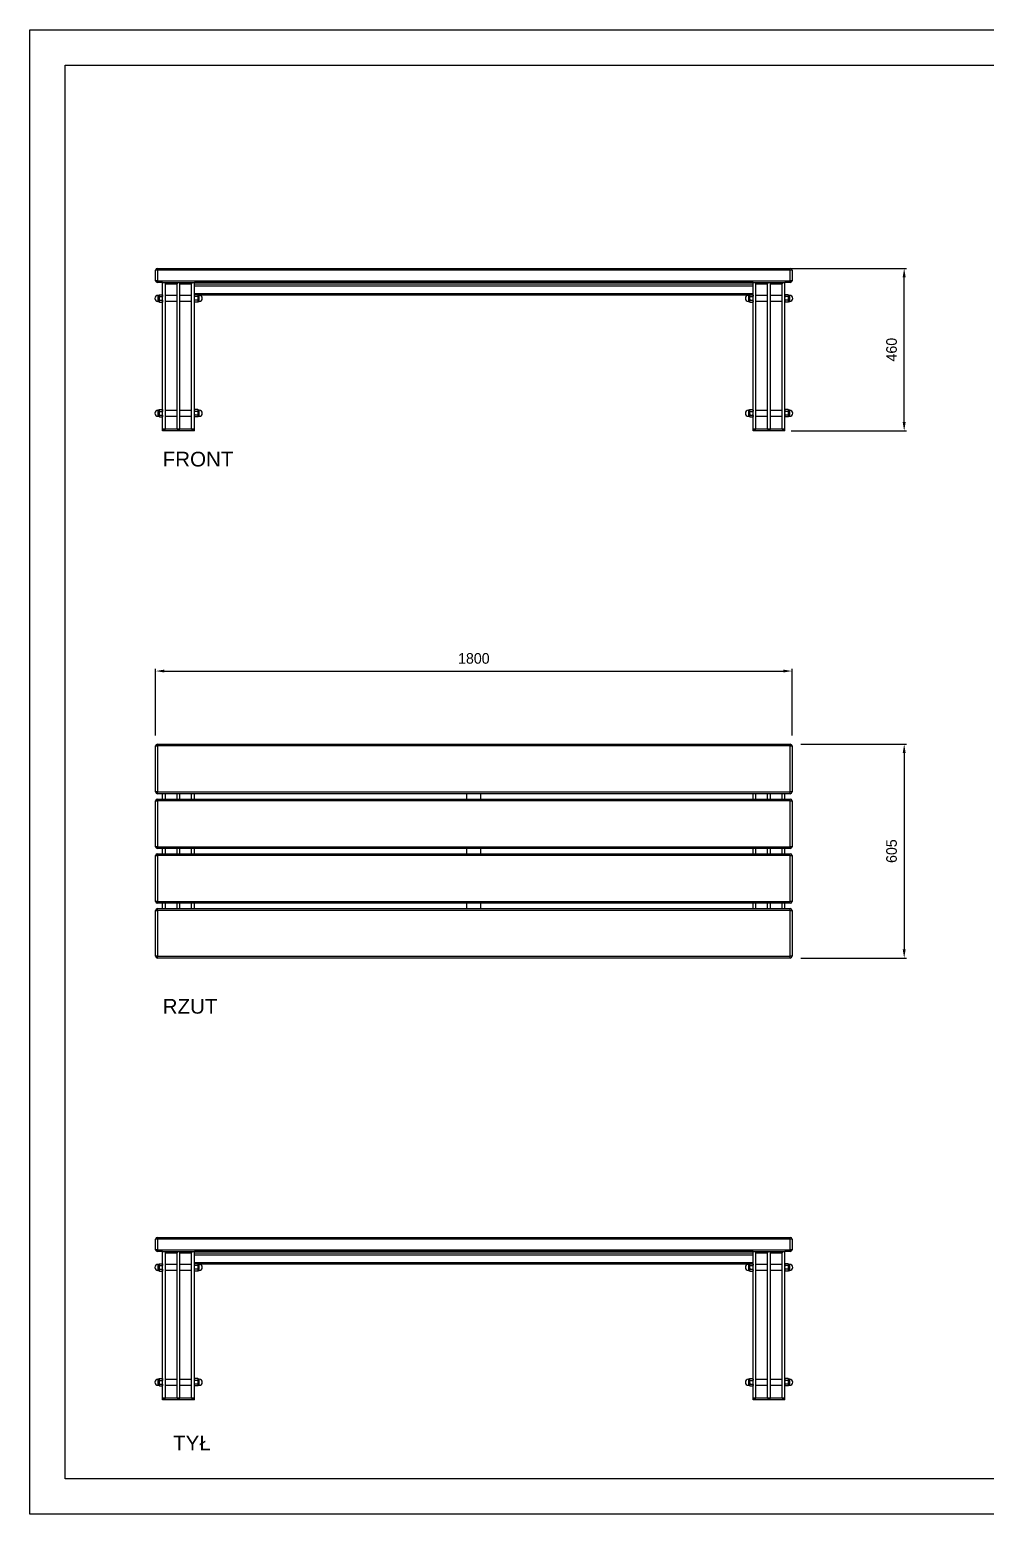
# Model space of a CAD drawing. Header units: millimetres. Extents: x 1606 to 7546, y -2104 to 2096.
# Drawn here: x 1606 to 4308, y -2104 to 2096 of the extents above; entities that cross this region are included whole.
import ezdxf

# ---------------------------------------------------------------- set-up
doc = ezdxf.new("R2010")
doc.units = ezdxf.units.MM
doc.header["$PDSIZE"] = -1
doc.layers.add('tabelka', color=155, linetype='Continuous')
doc.layers.add('WYMIAR', color=96, linetype='Continuous')
doc.dimstyles.new('1-1', dxfattribs={"dimtxt": 30, "dimasz": 25, "dimexe": 6.25, "dimexo": 30, "dimgap": 20.625, "dimtad": 1, "dimdec": 1, "dimtxsty": 'Standard', "dimcen": 0, "dimclrd": 2, "dimclre": 2, "dimclrt": 2, "dimadec": 0, "dimazin": 0, "dimtfac": 1, "dimtdec": 1, "dimtmove": 0, "dimatfit": 3, "dimfxl": 0, "dimarcsym": 0})

# ---------------------------------------------------------------- blocks, each defined once
blk = doc.blocks.new('*D3')
at = {"layer": 'Defpoints', "color": 0}
for p in [(3756.8, 74.5), (3756.8, -530.5), (4078.9, -530.5)]:
    blk.add_point(p, dxfattribs=at)
at = {"layer": 'WYMIAR', "color": 2, "lineweight": -2}
for p, q in [((3786.8, 74.5), (4085.2, 74.5)), ((4078.9, 49.5), (4078.9, -505.5)), ((3786.8, -530.5), (4085.2, -530.5))]:
    blk.add_line(p, q, dxfattribs=at)
at = {"layer": 'WYMIAR', "color": 2}
for points in [[(4074.7, 49.5), (4083.1, 49.5), (4078.9, 74.5)], [(4074.7, -505.5), (4083.1, -505.5), (4078.9, -530.5)]]:
    blk.add_solid(points, dxfattribs=at)
at = {"layer": 'WYMIAR', "color": 2, "insert": (4043.3, -228), "char_height": 30, "attachment_point": 5, "rotation": 90}
blk.add_mtext('605', dxfattribs=at)
blk = doc.blocks.new('front')
for p, q in [((-2314, 436.8), (-2314, 466.8)), ((-2309, 466.8), (-2314, 466.8)), ((-2309, 466.8), (-2309, 471.8)), ((-2309, 471.8), (-519, 471.8)), ((-2309, 466.8), (-2309, 436.8)), ((-519, 466.8), (-2309, 466.8)), ((-519, 466.8), (-519, 471.8)), ((-519, 436.8), (-519, 466.8)), ((-514, 466.8), (-519, 466.8)), ((-514, 466.8), (-514, 436.8)), ((-2309, 436.8), (-2314, 436.8)), ((-2309, 431.8), (-2309, 436.8)), ((-2309, 436.8), (-519, 436.8)), ((-2294, 431.8), (-2309, 431.8)), ((-2294, 16.8), (-2294, 431.8)), ((-2294, 431.8), (-2286, 431.8)), ((-2286, 16.8), (-2286, 431.8)), ((-2286, 431.8), (-2286, 427.8)), ((-2286, 431.8), (-2253, 431.8)), ((-2286, 427.8), (-2253, 427.8)), ((-2253, 16.8), (-2253, 431.8)), ((-2253, 431.8), (-2245, 431.8)), ((-2253, 431.8), (-2253, 427.8)), ((-2245, 16.8), (-2245, 431.8)), ((-2245, 431.8), (-2245, 427.8)), ((-2245, 431.8), (-2212, 431.8)), ((-2245, 427.8), (-2212, 427.8)), ((-2212, 16.8), (-2212, 431.8)), ((-2212, 431.8), (-2204, 431.8)), ((-2212, 431.8), (-2212, 427.8)), ((-2204, 16.8), (-2204, 431.8)), ((-624, 431.8), (-2204, 431.8)), ((-2204, 427.8), (-624, 427.8)), ((-2204, 422.8), (-624, 422.8)), ((-624, 16.8), (-624, 431.8)), ((-624, 431.8), (-616, 431.8)), ((-616, 16.8), (-616, 431.8)), ((-616, 431.8), (-583, 431.8)), ((-616, 431.8), (-616, 427.8)), ((-616, 427.8), (-583, 427.8)), ((-583, 16.8), (-583, 431.8)), ((-583, 431.8), (-575, 431.8)), ((-583, 431.8), (-583, 427.8)), ((-575, 16.8), (-575, 431.8)), ((-575, 431.8), (-575, 427.8)), ((-575, 431.8), (-542, 431.8)), ((-575, 427.8), (-542, 427.8)), ((-542, 431.8), (-534, 431.8)), ((-542, 16.8), (-542, 431.8)), ((-542, 431.8), (-542, 427.8)), ((-534, 16.8), (-534, 431.8)), ((-519, 431.8), (-534, 431.8)), ((-514, 436.8), (-519, 436.8)), ((-519, 431.8), (-519, 436.8)), ((-2304.2, 395.3), (-2307.5, 395.3)), ((-2307.5, 395.3), (-2307.5, 378.3)), ((-2307.5, 378.3), (-2304.2, 378.3)), ((-2304.2, 386.8), (-2304.2, 395.3)), ((-2304.2, 378.3), (-2304.2, 386.8)), ((-2303.2, 397.2), (-2304, 395.8)), ((-2304, 395.8), (-2304, 394.6)), ((-2304, 394.6), (-2304, 386.8)), ((-2304, 386.8), (-2304, 379)), ((-2304, 379), (-2304, 377.8)), ((-2303.2, 397.2), (-2294.8, 397.2)), ((-2303.2, 392), (-2294.8, 392)), ((-2303.2, 381.6), (-2294.8, 381.6)), ((-2294, 395.8), (-2294.8, 397.2)), ((-2253, 394.8), (-2286, 394.8)), ((-2286, 378.8), (-2253, 378.8)), ((-2212, 394.8), (-2245, 394.8)), ((-2245, 378.8), (-2212, 378.8)), ((-2204, 400.8), (-624, 400.8)), ((-2203.2, 397.2), (-2204, 395.8)), ((-2204, 396.8), (-2203.4, 396.8)), ((-2194.8, 397.2), (-2203.2, 397.2)), ((-2194.8, 392), (-2203.2, 392)), ((-2194.8, 381.6), (-2203.2, 381.6)), ((-2194, 395.8), (-2194.8, 397.2)), ((-2194.5, 396.8), (-633.4, 396.8)), ((-2194, 394.6), (-2194, 395.8)), ((-2194, 386.8), (-2194, 394.6)), ((-2194, 379), (-2194, 386.8)), ((-2194, 377.8), (-2194, 379)), ((-2190.5, 395.3), (-2193.7, 395.3)), ((-2193.7, 395.3), (-2193.7, 378.3)), ((-2193.7, 378.3), (-2190.5, 378.3)), ((-2190.5, 386.8), (-2190.5, 395.3)), ((-2190.5, 378.3), (-2190.5, 386.8)), ((-634.2, 395.3), (-637.5, 395.3)), ((-637.5, 395.3), (-637.5, 378.3)), ((-637.5, 378.3), (-634.2, 378.3)), ((-634.2, 386.8), (-634.2, 395.3)), ((-634.2, 378.3), (-634.2, 386.8)), ((-633.2, 397.2), (-634, 395.8)), ((-634, 395.8), (-634, 394.6)), ((-634, 394.6), (-634, 386.8)), ((-634, 386.8), (-634, 379)), ((-634, 379), (-634, 377.8)), ((-633.2, 397.2), (-624.8, 397.2)), ((-633.2, 392), (-624.8, 392)), ((-633.2, 381.6), (-624.8, 381.6)), ((-624, 395.8), (-624.8, 397.2)), ((-624.5, 396.8), (-624, 396.8)), ((-583, 394.8), (-616, 394.8)), ((-616, 378.8), (-583, 378.8)), ((-542, 394.8), (-575, 394.8)), ((-575, 378.8), (-542, 378.8)), ((-533.2, 397.2), (-534, 395.8)), ((-524.8, 397.2), (-533.2, 397.2)), ((-524.8, 392), (-533.2, 392)), ((-524.8, 381.6), (-533.2, 381.6)), ((-524, 395.8), (-524.8, 397.2)), ((-524, 394.6), (-524, 395.8)), ((-524, 386.8), (-524, 394.6)), ((-524, 379), (-524, 386.8)), ((-524, 377.8), (-524, 379)), ((-520.5, 395.3), (-523.7, 395.3)), ((-523.7, 395.3), (-523.7, 378.3)), ((-523.7, 378.3), (-520.5, 378.3)), ((-520.5, 386.8), (-520.5, 395.3)), ((-520.5, 378.3), (-520.5, 386.8)), ((-2304, 377.8), (-2303.2, 376.4)), ((-2303.2, 376.4), (-2294.8, 376.4)), ((-2294.8, 376.4), (-2294, 377.8)), ((-2204, 377.8), (-2203.2, 376.4)), ((-2194.8, 376.4), (-2203.2, 376.4)), ((-2194.8, 376.4), (-2194, 377.8)), ((-634, 377.8), (-633.2, 376.4)), ((-633.2, 376.4), (-624.8, 376.4)), ((-624.8, 376.4), (-624, 377.8)), ((-534, 377.8), (-533.2, 376.4)), ((-524.8, 376.4), (-533.2, 376.4)), ((-524.8, 376.4), (-524, 377.8)), ((-2304.2, 70.3), (-2307.5, 70.3)), ((-2307.5, 70.3), (-2307.5, 53.3)), ((-2307.5, 53.3), (-2304.2, 53.3)), ((-2304.2, 61.8), (-2304.2, 70.3)), ((-2304.2, 53.3), (-2304.2, 61.8)), ((-2303.2, 72.2), (-2304, 70.8)), ((-2304, 70.8), (-2304, 69.6)), ((-2304, 69.6), (-2304, 61.8)), ((-2304, 61.8), (-2304, 54)), ((-2304, 54), (-2304, 52.8)), ((-2304, 52.8), (-2303.2, 51.4)), ((-2303.2, 72.2), (-2294.8, 72.2)), ((-2303.2, 67), (-2294.8, 67)), ((-2303.2, 56.6), (-2294.8, 56.6)), ((-2303.2, 51.4), (-2294.8, 51.4)), ((-2294, 70.8), (-2294.8, 72.2)), ((-2294.8, 51.4), (-2294, 52.8)), ((-2253, 69.8), (-2286, 69.8)), ((-2286, 53.8), (-2253, 53.8)), ((-2212, 69.8), (-2245, 69.8)), ((-2245, 53.8), (-2212, 53.8)), ((-2203.2, 72.2), (-2204, 70.8)), ((-2204, 52.8), (-2203.2, 51.4)), ((-2194.8, 72.2), (-2203.2, 72.2)), ((-2194.8, 67), (-2203.2, 67)), ((-2194.8, 56.6), (-2203.2, 56.6)), ((-2194.8, 51.4), (-2203.2, 51.4)), ((-2194, 70.8), (-2194.8, 72.2)), ((-2194.8, 51.4), (-2194, 52.8)), ((-2194, 69.6), (-2194, 70.8)), ((-2194, 61.8), (-2194, 69.6)), ((-2194, 54), (-2194, 61.8)), ((-2194, 52.8), (-2194, 54)), ((-2190.5, 70.3), (-2193.7, 70.3)), ((-2193.7, 70.3), (-2193.7, 53.3)), ((-2193.7, 53.3), (-2190.5, 53.3)), ((-2190.5, 61.8), (-2190.5, 70.3)), ((-2190.5, 53.3), (-2190.5, 61.8)), ((-634.2, 70.3), (-637.5, 70.3)), ((-637.5, 70.3), (-637.5, 53.3)), ((-637.5, 53.3), (-634.2, 53.3)), ((-634.2, 61.8), (-634.2, 70.3)), ((-634.2, 53.3), (-634.2, 61.8)), ((-633.2, 72.2), (-634, 70.8)), ((-634, 70.8), (-634, 69.6)), ((-634, 69.6), (-634, 61.8)), ((-634, 61.8), (-634, 54)), ((-634, 54), (-634, 52.8)), ((-634, 52.8), (-633.2, 51.4)), ((-633.2, 72.2), (-624.8, 72.2)), ((-633.2, 67), (-624.8, 67)), ((-633.2, 56.6), (-624.8, 56.6)), ((-633.2, 51.4), (-624.8, 51.4)), ((-624, 70.8), (-624.8, 72.2)), ((-624.8, 51.4), (-624, 52.8)), ((-583, 69.8), (-616, 69.8)), ((-616, 53.8), (-583, 53.8)), ((-542, 69.8), (-575, 69.8)), ((-575, 53.8), (-542, 53.8)), ((-533.2, 72.2), (-534, 70.8)), ((-534, 52.8), (-533.2, 51.4)), ((-524.8, 72.2), (-533.2, 72.2)), ((-524.8, 67), (-533.2, 67)), ((-524.8, 56.6), (-533.2, 56.6)), ((-524.8, 51.4), (-533.2, 51.4)), ((-524, 70.8), (-524.8, 72.2)), ((-524.8, 51.4), (-524, 52.8)), ((-524, 69.6), (-524, 70.8)), ((-524, 61.8), (-524, 69.6)), ((-524, 54), (-524, 61.8)), ((-524, 52.8), (-524, 54)), ((-520.5, 70.3), (-523.7, 70.3)), ((-523.7, 70.3), (-523.7, 53.3)), ((-523.7, 53.3), (-520.5, 53.3)), ((-520.5, 61.8), (-520.5, 70.3)), ((-520.5, 53.3), (-520.5, 61.8)), ((-2294, 16.8), (-2286, 16.8)), ((-2294, 11.8), (-2294, 16.8)), ((-2204, 16.8), (-2294, 16.8)), ((-2204, 11.8), (-2294, 11.8)), ((-2253, 16.8), (-2245, 16.8)), ((-2212, 16.8), (-2204, 16.8)), ((-2204, 11.8), (-2204, 16.8)), ((-624, 16.8), (-616, 16.8)), ((-624, 11.8), (-624, 16.8)), ((-534, 16.8), (-624, 16.8)), ((-534, 11.8), (-624, 11.8)), ((-583, 16.8), (-575, 16.8)), ((-542, 16.8), (-534, 16.8)), ((-534, 11.8), (-534, 16.8))]:
    blk.add_line(p, q)
for centre, radius, start, end in [((-2309, 466.8), 5, 90, 180), ((-519, 466.8), 5, 0, 90), ((-2309, 436.8), 5, 180, 270), ((-519, 436.8), 5, 270, 0), ((-2307.5, 386.8), 8.5, 90, 270), ((-2304.2, 395.5), 0.25, 270, 0), ((-2304.2, 378), 0.25, 0, 90), ((-2193.7, 395.5), 0.25, 180, 270), ((-2193.7, 378), 0.25, 90, 180), ((-2190.5, 386.8), 8.5, 0, 90), ((-2190.5, 386.8), 8.5, 270, 0), ((-637.5, 386.8), 8.5, 90, 270), ((-634.2, 395.5), 0.25, 270, 0), ((-634.2, 378), 0.25, 0, 90), ((-523.7, 395.5), 0.25, 180, 270), ((-523.7, 378), 0.25, 90, 180), ((-520.5, 386.8), 8.5, 0, 90), ((-520.5, 386.8), 8.5, 270, 0), ((-2307.5, 61.8), 8.5, 90, 270), ((-2304.2, 70.5), 0.25, 270, 0), ((-2304.2, 53), 0.25, 0, 90), ((-2193.7, 70.5), 0.25, 180, 270), ((-2193.7, 53), 0.25, 90, 180), ((-2190.5, 61.8), 8.5, 0, 90), ((-2190.5, 61.8), 8.5, 270, 0), ((-637.5, 61.8), 8.5, 90, 270), ((-634.2, 70.5), 0.25, 270, 0), ((-634.2, 53), 0.25, 0, 90), ((-523.7, 70.5), 0.25, 180, 270), ((-523.7, 53), 0.25, 90, 180), ((-520.5, 61.8), 8.5, 0, 90), ((-520.5, 61.8), 8.5, 270, 0)]:
    blk.add_arc(centre, radius, start, end)
for points, knots in [([(-2304, 394.6), (-2304, 394.6), (-2304, 395.1), (-2303.8, 396), (-2303.4, 396.8), (-2303.2, 397.2)], [0, 0, 0, 0, 0.070094, 0.530787, 1, 1, 1, 1]), ([(-2303.2, 392), (-2303.4, 392.4), (-2303.8, 393.2), (-2303.9, 394.1), (-2304, 394.6)], [0, 0, 0, 0, 0.49546, 1, 1, 1, 1]), ([(-2303.2, 392), (-2303.5, 390.7), (-2303.9, 389), (-2304, 387.2), (-2304, 386.8)], [0, 0, 0, 0, 0.745918, 1, 1, 1, 1]), ([(-2304, 386.8), (-2303.9, 385.4), (-2303.7, 383.7), (-2303.3, 382), (-2303.2, 381.6)], [0, 0, 0, 0, 0.7608, 1, 1, 1, 1]), ([(-2304, 379), (-2304, 379), (-2304, 379.5), (-2303.8, 380.4), (-2303.4, 381.2), (-2303.2, 381.6)], [0, 0, 0, 0, 0.070087, 0.530787, 1, 1, 1, 1]), ([(-2303.2, 376.4), (-2303.4, 376.8), (-2303.8, 377.6), (-2303.9, 378.5), (-2304, 379)], [0, 0, 0, 0, 0.495453, 1, 1, 1, 1]), ([(-2294.8, 397.2), (-2294.5, 396.7), (-2294.1, 395.9), (-2294, 395), (-2294, 394.6)], [0, 0, 0, 0, 0.495452, 1, 1, 1, 1]), ([(-2294, 394.6), (-2294, 394.5), (-2294, 394), (-2294.1, 393.2), (-2294.6, 392.4), (-2294.8, 392)], [0, 0, 0, 0, 0.070086, 0.530783, 1, 1, 1, 1]), ([(-2294, 386.8), (-2294, 387.2), (-2294, 389), (-2294.4, 390.7), (-2294.8, 392)], [0, 0, 0, 0, 0.254082, 1, 1, 1, 1]), ([(-2294.8, 381.6), (-2294.7, 382), (-2294.2, 383.7), (-2294.1, 385.4), (-2294, 386.8)], [0, 0, 0, 0, 0.2392, 1, 1, 1, 1]), ([(-2294.8, 381.6), (-2294.5, 381.1), (-2294.1, 380.3), (-2294, 379.4), (-2294, 379)], [0, 0, 0, 0, 0.495458, 1, 1, 1, 1]), ([(-2294, 379), (-2294, 378.9), (-2294, 378.4), (-2294.1, 377.6), (-2294.6, 376.8), (-2294.8, 376.4)], [0, 0, 0, 0, 0.0700927, 0.5307828, 1, 1, 1, 1]), ([(-2204, 394.6), (-2204, 394.6), (-2204, 395.1), (-2203.8, 396), (-2203.4, 396.8), (-2203.2, 397.2)], [0, 0, 0, 0, 0.070094, 0.530783, 1, 1, 1, 1]), ([(-2203.2, 392), (-2203.4, 392.4), (-2203.8, 393.2), (-2203.9, 394.1), (-2204, 394.6)], [0, 0, 0, 0, 0.49546, 1, 1, 1, 1]), ([(-2204, 386.8), (-2204, 387.2), (-2203.9, 389), (-2203.5, 390.7), (-2203.2, 392)], [0, 0, 0, 0, 0.254082, 1, 1, 1, 1]), ([(-2203.2, 381.6), (-2203.3, 382), (-2203.7, 383.7), (-2203.9, 385.4), (-2204, 386.8)], [0, 0, 0, 0, 0.2392, 1, 1, 1, 1]), ([(-2204, 379), (-2204, 379), (-2204, 379.5), (-2203.8, 380.4), (-2203.4, 381.2), (-2203.2, 381.6)], [0, 0, 0, 0, 0.070086, 0.530783, 1, 1, 1, 1]), ([(-2203.2, 376.4), (-2203.4, 376.8), (-2203.8, 377.6), (-2203.9, 378.5), (-2204, 379)], [0, 0, 0, 0, 0.495453, 1, 1, 1, 1]), ([(-2194.8, 397.2), (-2194.5, 396.7), (-2194.1, 395.9), (-2194, 395), (-2194, 394.6)], [0, 0, 0, 0, 0.495452, 1, 1, 1, 1]), ([(-2194, 394.6), (-2194, 394.5), (-2194, 394), (-2194.1, 393.2), (-2194.6, 392.4), (-2194.8, 392)], [0, 0, 0, 0, 0.070087, 0.530787, 1, 1, 1, 1]), ([(-2194.8, 392), (-2194.4, 390.7), (-2194, 389), (-2194, 387.2), (-2194, 386.8)], [0, 0, 0, 0, 0.745918, 1, 1, 1, 1]), ([(-2194, 386.8), (-2194.1, 385.4), (-2194.2, 383.7), (-2194.7, 382), (-2194.8, 381.6)], [0, 0, 0, 0, 0.7608, 1, 1, 1, 1]), ([(-2194.8, 381.6), (-2194.5, 381.1), (-2194.1, 380.3), (-2194, 379.4), (-2194, 379)], [0, 0, 0, 0, 0.495458, 1, 1, 1, 1]), ([(-2194, 379), (-2194, 378.9), (-2194, 378.4), (-2194.1, 377.6), (-2194.6, 376.8), (-2194.8, 376.4)], [0, 0, 0, 0, 0.070093, 0.530787, 1, 1, 1, 1]), ([(-634, 394.6), (-634, 394.6), (-634, 395.1), (-633.8, 396), (-633.4, 396.8), (-633.2, 397.2)], [0, 0, 0, 0, 0.070094, 0.530785, 1, 1, 1, 1]), ([(-633.2, 392), (-633.4, 392.4), (-633.8, 393.2), (-633.9, 394.1), (-634, 394.6)], [0, 0, 0, 0, 0.495461, 1, 1, 1, 1]), ([(-633.2, 392), (-633.5, 390.7), (-633.9, 389), (-634, 387.2), (-634, 386.8)], [0, 0, 0, 0, 0.745919, 1, 1, 1, 1]), ([(-634, 386.8), (-633.9, 385.4), (-633.7, 383.7), (-633.3, 382), (-633.2, 381.6)], [0, 0, 0, 0, 0.760799, 1, 1, 1, 1]), ([(-634, 379), (-634, 379), (-634, 379.5), (-633.8, 380.4), (-633.4, 381.2), (-633.2, 381.6)], [0, 0, 0, 0, 0.070086, 0.530785, 1, 1, 1, 1]), ([(-633.2, 376.4), (-633.4, 376.8), (-633.8, 377.6), (-633.9, 378.5), (-634, 379)], [0, 0, 0, 0, 0.4954546, 1, 1, 1, 1]), ([(-624.8, 397.2), (-624.5, 396.7), (-624.1, 395.9), (-624, 395), (-624, 394.6)], [0, 0, 0, 0, 0.495453, 1, 1, 1, 1]), ([(-624, 394.6), (-624, 394.5), (-624, 394), (-624.1, 393.2), (-624.6, 392.4), (-624.8, 392)], [0, 0, 0, 0, 0.070086, 0.530785, 1, 1, 1, 1]), ([(-624, 386.8), (-624, 387.2), (-624, 389), (-624.4, 390.7), (-624.8, 392)], [0, 0, 0, 0, 0.254081, 1, 1, 1, 1]), ([(-624.8, 381.6), (-624.7, 382), (-624.2, 383.7), (-624.1, 385.4), (-624, 386.8)], [0, 0, 0, 0, 0.239201, 1, 1, 1, 1]), ([(-624.8, 381.6), (-624.5, 381.1), (-624.1, 380.3), (-624, 379.4), (-624, 379)], [0, 0, 0, 0, 0.4954592, 1, 1, 1, 1]), ([(-624, 379), (-624, 378.9), (-624, 378.4), (-624.1, 377.6), (-624.6, 376.8), (-624.8, 376.4)], [0, 0, 0, 0, 0.070093, 0.530785, 1, 1, 1, 1]), ([(-534, 394.6), (-534, 394.6), (-534, 395.1), (-533.8, 396), (-533.4, 396.8), (-533.2, 397.2)], [0, 0, 0, 0, 0.070094, 0.5307848, 1, 1, 1, 1]), ([(-533.2, 392), (-533.4, 392.4), (-533.8, 393.2), (-533.9, 394.1), (-534, 394.6)], [0, 0, 0, 0, 0.495461, 1, 1, 1, 1]), ([(-534, 386.8), (-534, 387.2), (-533.9, 389), (-533.5, 390.7), (-533.2, 392)], [0, 0, 0, 0, 0.254081, 1, 1, 1, 1]), ([(-533.2, 381.6), (-533.3, 382), (-533.7, 383.7), (-533.9, 385.4), (-534, 386.8)], [0, 0, 0, 0, 0.239201, 1, 1, 1, 1]), ([(-534, 379), (-534, 379), (-534, 379.5), (-533.8, 380.4), (-533.4, 381.2), (-533.2, 381.6)], [0, 0, 0, 0, 0.070086, 0.530785, 1, 1, 1, 1]), ([(-533.2, 376.4), (-533.4, 376.8), (-533.8, 377.6), (-533.9, 378.5), (-534, 379)], [0, 0, 0, 0, 0.4954545, 1, 1, 1, 1]), ([(-524.8, 397.2), (-524.5, 396.7), (-524.1, 395.9), (-524, 395), (-524, 394.6)], [0, 0, 0, 0, 0.495453, 1, 1, 1, 1]), ([(-524, 394.6), (-524, 394.5), (-524, 394), (-524.1, 393.2), (-524.6, 392.4), (-524.8, 392)], [0, 0, 0, 0, 0.070086, 0.530785, 1, 1, 1, 1]), ([(-524.8, 392), (-524.4, 390.7), (-524, 389), (-524, 387.2), (-524, 386.8)], [0, 0, 0, 0, 0.745919, 1, 1, 1, 1]), ([(-524, 386.8), (-524.1, 385.4), (-524.2, 383.7), (-524.7, 382), (-524.8, 381.6)], [0, 0, 0, 0, 0.760799, 1, 1, 1, 1]), ([(-524.8, 381.6), (-524.5, 381.1), (-524.1, 380.3), (-524, 379.4), (-524, 379)], [0, 0, 0, 0, 0.495459, 1, 1, 1, 1]), ([(-524, 379), (-524, 378.9), (-524, 378.4), (-524.1, 377.6), (-524.6, 376.8), (-524.8, 376.4)], [0, 0, 0, 0, 0.070093, 0.530785, 1, 1, 1, 1]), ([(-2304, 69.6), (-2304, 69.6), (-2304, 70.1), (-2303.8, 71), (-2303.4, 71.8), (-2303.2, 72.2)], [0, 0, 0, 0, 0.070092, 0.530787, 1, 1, 1, 1]), ([(-2303.2, 67), (-2303.4, 67.4), (-2303.8, 68.2), (-2303.9, 69.1), (-2304, 69.6)], [0, 0, 0, 0, 0.495458, 1, 1, 1, 1]), ([(-2303.2, 67), (-2303.5, 65.7), (-2303.9, 64), (-2304, 62.2), (-2304, 61.8)], [0, 0, 0, 0, 0.7459208, 1, 1, 1, 1]), ([(-2304, 61.8), (-2303.9, 60.4), (-2303.7, 58.7), (-2303.3, 57), (-2303.2, 56.6)], [0, 0, 0, 0, 0.760802, 1, 1, 1, 1]), ([(-2304, 54), (-2304, 54), (-2304, 54.5), (-2303.8, 55.4), (-2303.4, 56.2), (-2303.2, 56.6)], [0, 0, 0, 0, 0.0700873, 0.5307866, 1, 1, 1, 1]), ([(-2303.2, 51.4), (-2303.4, 51.8), (-2303.8, 52.6), (-2303.9, 53.5), (-2304, 54)], [0, 0, 0, 0, 0.495453, 1, 1, 1, 1]), ([(-2294.8, 72.2), (-2294.5, 71.7), (-2294.1, 70.9), (-2294, 70), (-2294, 69.6)], [0, 0, 0, 0, 0.495453, 1, 1, 1, 1]), ([(-2294, 69.6), (-2294, 69.5), (-2294, 69), (-2294.1, 68.2), (-2294.6, 67.4), (-2294.8, 67)], [0, 0, 0, 0, 0.070087, 0.530783, 1, 1, 1, 1]), ([(-2294, 61.8), (-2294, 62.2), (-2294, 64), (-2294.4, 65.7), (-2294.8, 67)], [0, 0, 0, 0, 0.2540792, 1, 1, 1, 1]), ([(-2294.8, 56.6), (-2294.7, 57), (-2294.2, 58.7), (-2294.1, 60.4), (-2294, 61.8)], [0, 0, 0, 0, 0.239198, 1, 1, 1, 1]), ([(-2294.8, 56.6), (-2294.5, 56.1), (-2294.1, 55.3), (-2294, 54.4), (-2294, 54)], [0, 0, 0, 0, 0.495458, 1, 1, 1, 1]), ([(-2294, 54), (-2294, 53.9), (-2294, 53.4), (-2294.1, 52.6), (-2294.6, 51.8), (-2294.8, 51.4)], [0, 0, 0, 0, 0.070092, 0.530783, 1, 1, 1, 1]), ([(-2204, 69.6), (-2204, 69.6), (-2204, 70.1), (-2203.8, 71), (-2203.4, 71.8), (-2203.2, 72.2)], [0, 0, 0, 0, 0.070092, 0.530783, 1, 1, 1, 1]), ([(-2203.2, 67), (-2203.4, 67.4), (-2203.8, 68.2), (-2203.9, 69.1), (-2204, 69.6)], [0, 0, 0, 0, 0.495458, 1, 1, 1, 1]), ([(-2204, 61.8), (-2204, 62.2), (-2203.9, 64), (-2203.5, 65.7), (-2203.2, 67)], [0, 0, 0, 0, 0.2540792, 1, 1, 1, 1]), ([(-2203.2, 56.6), (-2203.3, 57), (-2203.7, 58.7), (-2203.9, 60.4), (-2204, 61.8)], [0, 0, 0, 0, 0.239198, 1, 1, 1, 1]), ([(-2204, 54), (-2204, 54), (-2204, 54.5), (-2203.8, 55.4), (-2203.4, 56.2), (-2203.2, 56.6)], [0, 0, 0, 0, 0.070087, 0.530783, 1, 1, 1, 1]), ([(-2203.2, 51.4), (-2203.4, 51.8), (-2203.8, 52.6), (-2203.9, 53.5), (-2204, 54)], [0, 0, 0, 0, 0.495453, 1, 1, 1, 1]), ([(-2194.8, 72.2), (-2194.5, 71.7), (-2194.1, 70.9), (-2194, 70), (-2194, 69.6)], [0, 0, 0, 0, 0.495453, 1, 1, 1, 1]), ([(-2194, 69.6), (-2194, 69.5), (-2194, 69), (-2194.1, 68.2), (-2194.6, 67.4), (-2194.8, 67)], [0, 0, 0, 0, 0.0700876, 0.5307867, 1, 1, 1, 1]), ([(-2194.8, 67), (-2194.4, 65.7), (-2194, 64), (-2194, 62.2), (-2194, 61.8)], [0, 0, 0, 0, 0.7459208, 1, 1, 1, 1]), ([(-2194, 61.8), (-2194.1, 60.4), (-2194.2, 58.7), (-2194.7, 57), (-2194.8, 56.6)], [0, 0, 0, 0, 0.760802, 1, 1, 1, 1]), ([(-2194.8, 56.6), (-2194.5, 56.1), (-2194.1, 55.3), (-2194, 54.4), (-2194, 54)], [0, 0, 0, 0, 0.495458, 1, 1, 1, 1]), ([(-2194, 54), (-2194, 53.9), (-2194, 53.4), (-2194.1, 52.6), (-2194.6, 51.8), (-2194.8, 51.4)], [0, 0, 0, 0, 0.070092, 0.530787, 1, 1, 1, 1]), ([(-634, 69.6), (-634, 69.6), (-634, 70.1), (-633.8, 71), (-633.4, 71.8), (-633.2, 72.2)], [0, 0, 0, 0, 0.070092, 0.530785, 1, 1, 1, 1]), ([(-633.2, 67), (-633.4, 67.4), (-633.8, 68.2), (-633.9, 69.1), (-634, 69.6)], [0, 0, 0, 0, 0.495459, 1, 1, 1, 1]), ([(-633.2, 67), (-633.5, 65.7), (-633.9, 64), (-634, 62.2), (-634, 61.8)], [0, 0, 0, 0, 0.745922, 1, 1, 1, 1]), ([(-634, 61.8), (-633.9, 60.4), (-633.7, 58.7), (-633.3, 57), (-633.2, 56.6)], [0, 0, 0, 0, 0.760801, 1, 1, 1, 1]), ([(-634, 54), (-634, 54), (-634, 54.5), (-633.8, 55.4), (-633.4, 56.2), (-633.2, 56.6)], [0, 0, 0, 0, 0.070087, 0.530785, 1, 1, 1, 1]), ([(-633.2, 51.4), (-633.4, 51.8), (-633.8, 52.6), (-633.9, 53.5), (-634, 54)], [0, 0, 0, 0, 0.4954546, 1, 1, 1, 1]), ([(-624.8, 72.2), (-624.5, 71.7), (-624.1, 70.9), (-624, 70), (-624, 69.6)], [0, 0, 0, 0, 0.495454, 1, 1, 1, 1]), ([(-624, 69.6), (-624, 69.5), (-624, 69), (-624.1, 68.2), (-624.6, 67.4), (-624.8, 67)], [0, 0, 0, 0, 0.070087, 0.530785, 1, 1, 1, 1]), ([(-624, 61.8), (-624, 62.2), (-624, 64), (-624.4, 65.7), (-624.8, 67)], [0, 0, 0, 0, 0.254078, 1, 1, 1, 1]), ([(-624.8, 56.6), (-624.7, 57), (-624.2, 58.7), (-624.1, 60.4), (-624, 61.8)], [0, 0, 0, 0, 0.239199, 1, 1, 1, 1]), ([(-624.8, 56.6), (-624.5, 56.1), (-624.1, 55.3), (-624, 54.4), (-624, 54)], [0, 0, 0, 0, 0.4954592, 1, 1, 1, 1]), ([(-624, 54), (-624, 53.9), (-624, 53.4), (-624.1, 52.6), (-624.6, 51.8), (-624.8, 51.4)], [0, 0, 0, 0, 0.070092, 0.530785, 1, 1, 1, 1]), ([(-534, 69.6), (-534, 69.6), (-534, 70.1), (-533.8, 71), (-533.4, 71.8), (-533.2, 72.2)], [0, 0, 0, 0, 0.070092, 0.530785, 1, 1, 1, 1]), ([(-533.2, 67), (-533.4, 67.4), (-533.8, 68.2), (-533.9, 69.1), (-534, 69.6)], [0, 0, 0, 0, 0.495459, 1, 1, 1, 1]), ([(-534, 61.8), (-534, 62.2), (-533.9, 64), (-533.5, 65.7), (-533.2, 67)], [0, 0, 0, 0, 0.254078, 1, 1, 1, 1]), ([(-533.2, 56.6), (-533.3, 57), (-533.7, 58.7), (-533.9, 60.4), (-534, 61.8)], [0, 0, 0, 0, 0.239199, 1, 1, 1, 1]), ([(-534, 54), (-534, 54), (-534, 54.5), (-533.8, 55.4), (-533.4, 56.2), (-533.2, 56.6)], [0, 0, 0, 0, 0.070087, 0.530785, 1, 1, 1, 1]), ([(-533.2, 51.4), (-533.4, 51.8), (-533.8, 52.6), (-533.9, 53.5), (-534, 54)], [0, 0, 0, 0, 0.4954545, 1, 1, 1, 1]), ([(-524.8, 72.2), (-524.5, 71.7), (-524.1, 70.9), (-524, 70), (-524, 69.6)], [0, 0, 0, 0, 0.495454, 1, 1, 1, 1]), ([(-524, 69.6), (-524, 69.5), (-524, 69), (-524.1, 68.2), (-524.6, 67.4), (-524.8, 67)], [0, 0, 0, 0, 0.070087, 0.530785, 1, 1, 1, 1]), ([(-524.8, 67), (-524.4, 65.7), (-524, 64), (-524, 62.2), (-524, 61.8)], [0, 0, 0, 0, 0.7459215, 1, 1, 1, 1]), ([(-524, 61.8), (-524.1, 60.4), (-524.2, 58.7), (-524.7, 57), (-524.8, 56.6)], [0, 0, 0, 0, 0.760801, 1, 1, 1, 1]), ([(-524.8, 56.6), (-524.5, 56.1), (-524.1, 55.3), (-524, 54.4), (-524, 54)], [0, 0, 0, 0, 0.495459, 1, 1, 1, 1]), ([(-524, 54), (-524, 53.9), (-524, 53.4), (-524.1, 52.6), (-524.6, 51.8), (-524.8, 51.4)], [0, 0, 0, 0, 0.070092, 0.530785, 1, 1, 1, 1])]:
    blk.add_open_spline(points, degree=3, knots=knots)
blk = doc.blocks.new('rzut')
for p, q in [((-2309, -843.6), (-2309, -838.6)), ((-2309, -838.6), (-519, -838.6)), ((-519, -843.6), (-519, -838.6)), ((-2314, -843.6), (-2309, -843.6)), ((-2314, -973.6), (-2314, -843.6)), ((-519, -843.6), (-2309, -843.6)), ((-2309, -843.6), (-2309, -973.6)), ((-519, -973.6), (-519, -843.6)), ((-519, -843.6), (-514, -843.6)), ((-514, -843.6), (-514, -973.6)), ((-2309, -973.6), (-2314, -973.6)), ((-2314, -998.6), (-2309, -998.6)), ((-2314, -1128.6), (-2314, -998.6)), ((-2309, -973.6), (-519, -973.6)), ((-2309, -978.6), (-2309, -973.6)), ((-519, -978.6), (-2309, -978.6)), ((-2309, -998.6), (-2309, -993.6)), ((-2309, -993.6), (-519, -993.6)), ((-519, -998.6), (-2309, -998.6)), ((-2309, -998.6), (-2309, -1128.6)), ((-2294, -993.6), (-2294, -978.6)), ((-2286, -993.6), (-2286, -978.6)), ((-2253, -993.6), (-2253, -978.6)), ((-2245, -993.6), (-2245, -978.6)), ((-2212, -993.6), (-2212, -978.6)), ((-2204, -993.6), (-2204, -978.6)), ((-1434, -993.6), (-1434, -978.6)), ((-1433.5, -993.6), (-1433.5, -978.6)), ((-1394.5, -993.6), (-1394.5, -978.6)), ((-1394, -993.6), (-1394, -978.6)), ((-624, -993.6), (-624, -978.6)), ((-616, -993.6), (-616, -978.6)), ((-583, -993.6), (-583, -978.6)), ((-575, -993.6), (-575, -978.6)), ((-542, -993.6), (-542, -978.6)), ((-534, -993.6), (-534, -978.6)), ((-514, -973.6), (-519, -973.6)), ((-519, -978.6), (-519, -973.6)), ((-519, -998.6), (-519, -993.6)), ((-519, -998.6), (-514, -998.6)), ((-519, -1128.6), (-519, -998.6)), ((-514, -998.6), (-514, -1128.6)), ((-2309, -1128.6), (-2314, -1128.6)), ((-2309, -1128.6), (-519, -1128.6)), ((-2309, -1133.6), (-2309, -1128.6)), ((-519, -1133.6), (-2309, -1133.6)), ((-2294, -1148.6), (-2294, -1133.6)), ((-2286, -1148.6), (-2286, -1133.6)), ((-2253, -1148.6), (-2253, -1133.6)), ((-2245, -1148.6), (-2245, -1133.6)), ((-2212, -1148.6), (-2212, -1133.6)), ((-2204, -1148.6), (-2204, -1133.6)), ((-1434, -1148.6), (-1434, -1133.6)), ((-1433.5, -1148.6), (-1433.5, -1133.6)), ((-1394.5, -1148.6), (-1394.5, -1133.6)), ((-1394, -1148.6), (-1394, -1133.6)), ((-624, -1148.6), (-624, -1133.6)), ((-616, -1148.6), (-616, -1133.6)), ((-583, -1148.6), (-583, -1133.6)), ((-575, -1148.6), (-575, -1133.6)), ((-542, -1148.6), (-542, -1133.6)), ((-534, -1148.6), (-534, -1133.6)), ((-514, -1128.6), (-519, -1128.6)), ((-519, -1133.6), (-519, -1128.6)), ((-2314, -1153.6), (-2309, -1153.6)), ((-2314, -1283.6), (-2314, -1153.6)), ((-2309, -1153.6), (-2309, -1148.6)), ((-2309, -1148.6), (-519, -1148.6)), ((-519, -1153.6), (-2309, -1153.6)), ((-2309, -1153.6), (-2309, -1283.6)), ((-519, -1153.6), (-519, -1148.6)), ((-519, -1283.6), (-519, -1153.6)), ((-519, -1153.6), (-514, -1153.6)), ((-514, -1153.6), (-514, -1283.6)), ((-2309, -1283.6), (-2314, -1283.6)), ((-2309, -1283.6), (-519, -1283.6)), ((-2309, -1288.6), (-2309, -1283.6)), ((-519, -1288.6), (-2309, -1288.6)), ((-2294, -1303.6), (-2294, -1288.6)), ((-2286, -1303.6), (-2286, -1288.6)), ((-2253, -1303.6), (-2253, -1288.6)), ((-2245, -1303.6), (-2245, -1288.6)), ((-2212, -1303.6), (-2212, -1288.6)), ((-2204, -1303.6), (-2204, -1288.6)), ((-1434, -1303.6), (-1434, -1288.6)), ((-1433.5, -1303.6), (-1433.5, -1288.6)), ((-1394.5, -1303.6), (-1394.5, -1288.6)), ((-1394, -1303.6), (-1394, -1288.6)), ((-624, -1303.6), (-624, -1288.6)), ((-616, -1303.6), (-616, -1288.6)), ((-583, -1303.6), (-583, -1288.6)), ((-575, -1303.6), (-575, -1288.6)), ((-542, -1303.6), (-542, -1288.6)), ((-534, -1303.6), (-534, -1288.6)), ((-514, -1283.6), (-519, -1283.6)), ((-519, -1288.6), (-519, -1283.6)), ((-2314, -1308.6), (-2309, -1308.6)), ((-2314, -1438.6), (-2314, -1308.6)), ((-2309, -1308.6), (-2309, -1303.6)), ((-2309, -1303.6), (-519, -1303.6)), ((-519, -1308.6), (-2309, -1308.6)), ((-2309, -1308.6), (-2309, -1438.6)), ((-519, -1308.6), (-519, -1303.6)), ((-519, -1438.6), (-519, -1308.6)), ((-519, -1308.6), (-514, -1308.6)), ((-514, -1308.6), (-514, -1438.6)), ((-2309, -1438.6), (-2314, -1438.6)), ((-2309, -1438.6), (-519, -1438.6)), ((-2309, -1443.6), (-2309, -1438.6)), ((-519, -1443.6), (-2309, -1443.6)), ((-514, -1438.6), (-519, -1438.6)), ((-519, -1443.6), (-519, -1438.6))]:
    blk.add_line(p, q)
for centre, start, end in [((-2309, -843.6), 90, 180), ((-519, -843.6), 0, 90), ((-2309, -973.6), 180, 270), ((-2309, -998.6), 90, 180), ((-519, -973.6), 270, 0), ((-519, -998.6), 0, 90), ((-2309, -1128.6), 180, 270), ((-519, -1128.6), 270, 0), ((-2309, -1153.6), 90, 180), ((-519, -1153.6), 0, 90), ((-2309, -1283.6), 180, 270), ((-519, -1283.6), 270, 0), ((-2309, -1308.6), 90, 180), ((-519, -1308.6), 0, 90), ((-2309, -1438.6), 180, 270), ((-519, -1438.6), 270, 0)]:
    blk.add_arc(centre, 5, start, end)
blk = doc.blocks.new('*D8')
at = {"layer": 'Defpoints', "color": 0}
for p in [(3728.8, 1420.6), (4078.9, 1420.6), (3728.8, 960.6)]:
    blk.add_point(p, dxfattribs=at)
at = {"layer": 'WYMIAR', "color": 2, "lineweight": -2}
for p, q in [((3758.8, 1420.6), (4085.2, 1420.6)), ((4078.9, 985.6), (4078.9, 1395.6)), ((3758.8, 960.6), (4085.2, 960.6))]:
    blk.add_line(p, q, dxfattribs=at)
at = {"layer": 'WYMIAR', "color": 2}
for points in [[(4074.7, 1395.6), (4083.1, 1395.6), (4078.9, 1420.6)], [(4074.7, 985.6), (4083.1, 985.6), (4078.9, 960.6)]]:
    blk.add_solid(points, dxfattribs=at)
at = {"layer": 'WYMIAR', "color": 2, "insert": (4043.3, 1190.6), "char_height": 30, "attachment_point": 5, "rotation": 90}
blk.add_mtext('460', dxfattribs=at)
blk = doc.blocks.new('*D9')
at = {"layer": 'Defpoints', "color": 0}
for p in [(3761.8, 281.4), (1961.8, 69.5), (3761.8, 69.5)]:
    blk.add_point(p, dxfattribs=at)
at = {"layer": 'WYMIAR', "color": 2, "lineweight": -2}
for p, q in [((1961.8, 99.5), (1961.8, 287.6)), ((1986.8, 281.4), (3736.8, 281.4)), ((3761.8, 99.5), (3761.8, 287.6))]:
    blk.add_line(p, q, dxfattribs=at)
at = {"layer": 'WYMIAR', "color": 2}
for points in [[(1986.8, 285.5), (1986.8, 277.2), (1961.8, 281.4)], [(3736.8, 285.5), (3736.8, 277.2), (3761.8, 281.4)]]:
    blk.add_solid(points, dxfattribs=at)
at = {"layer": 'WYMIAR', "color": 2, "insert": (2861.8, 317), "char_height": 30, "attachment_point": 5}
blk.add_mtext('1800', dxfattribs=at)

msp = doc.modelspace()

# ---------------------------------------------------------------- linework, layer by layer
at = {"layer": 'tabelka', "lineweight": 5}
for points in [[(1605.67, 2095.84), (7545.67, 2095.84), (7545.67, -2104.16), (1605.67, -2104.16)], [(1705.67, 1995.84), (7445.67, 1995.84), (7445.67, -2004.16), (1705.67, -2004.16)]]:
    msp.add_lwpolyline(points, close=True, dxfattribs=at)

# ---------------------------------------------------------------- block references
for name, p in [('front', (4275.72, 948.87)), ('rzut', (4275.72, 913.04)), ('front', (4275.72, -1792.46))]:
    msp.add_blockref(name, p)

# ---------------------------------------------------------------- texts
at = {"layer": 'WYMIAR', "char_height": 41.5951, "width": 196.5247, "attachment_point": 1}
for s, insert in [('{\\f@Arial Unicode MS|b0|i0|c238|p34;FRONT}', (1981.76, 901.77)), ('{\\f@Arial Unicode MS|b0|i0|c238|p34;RZUT}', (1981.76, -646.19)), ('{\\f@Arial Unicode MS|b0|i0|c238|p34;TYŁ}', (2011.13, -1881.48))]:
    msp.add_mtext(s, dxfattribs=dict(at, insert=insert))

# ---------------------------------------------------------------- dimensions: what is measured, and where the dimension line sits
at = {"layer": 'WYMIAR'}
dim = msp.add_aligned_dim(p1=(3728.79, 960.64), p2=(3728.79, 1420.64), distance=-350.13, dimstyle='1-1', dxfattribs=at)
dim.commit()
dim.dimension.update_dxf_attribs({"geometry": '*D8', "text_midpoint": (4043.29, 1190.64)})
dim = msp.add_linear_dim(base=(3761.76, 281.35), p1=(1961.76, 69.46), p2=(3761.76, 69.46), dimstyle='1-1', dxfattribs=at)
dim.commit()
dim.dimension.update_dxf_attribs({"geometry": '*D9', "text_midpoint": (2861.76, 316.98)})
dim = msp.add_linear_dim(base=(4078.92, -530.54), p1=(3756.76, 74.46), p2=(3756.76, -530.54), angle=90, text='605', dimstyle='1-1', dxfattribs=at)
dim.commit()
dim.dimension.update_dxf_attribs({"geometry": '*D3', "text_midpoint": (4043.29, -228.04)})

doc.saveas('drawing.dxf')
